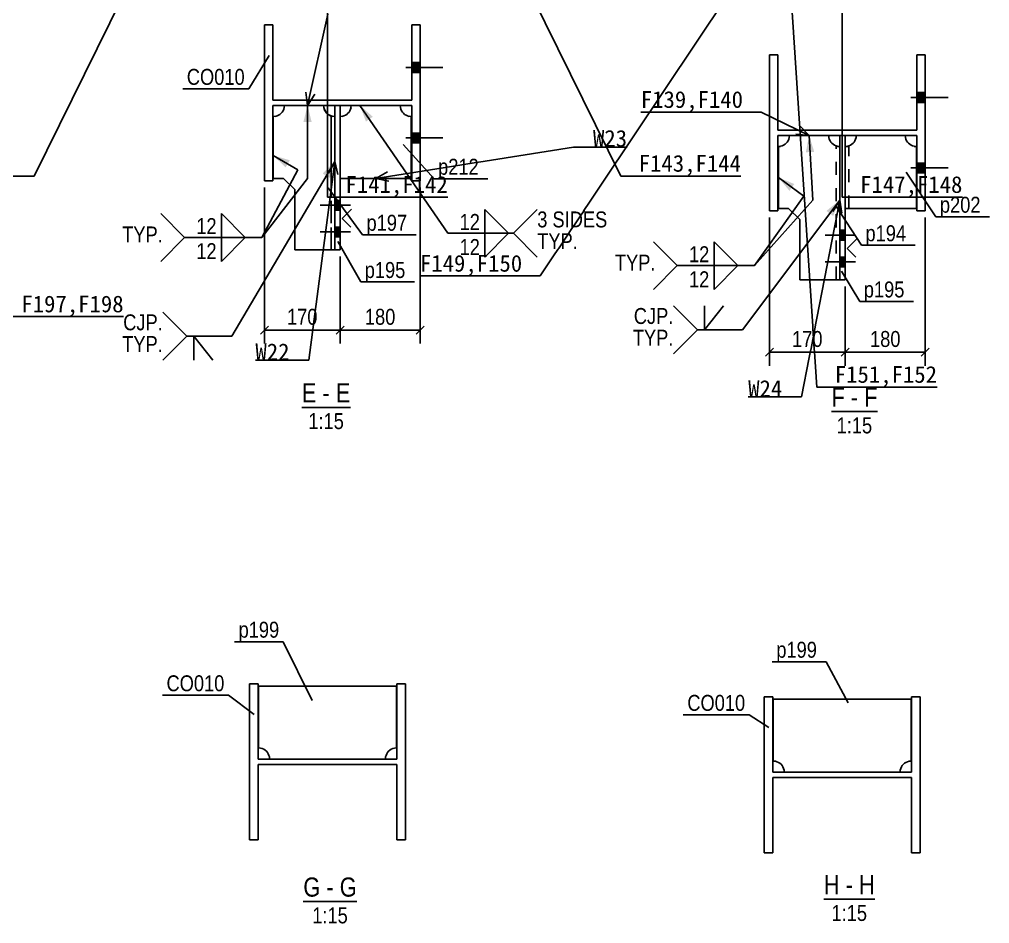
# Model space of a CAD drawing. Header units: millimetres. Extents: x -256 to 585, y -266 to 464.
# Drawn here: x 226.9 to 372.2, y 54.9 to 190.2 of the extents above; entities that cross this region are included whole.
import ezdxf

# ---------------------------------------------------------------- set-up
doc = ezdxf.new("R2010")
doc.units = ezdxf.units.MM
doc.linetypes.add('DXK_LINE_DOT2', pattern=[3.9198, 1.9599, -1.9599])
doc.layers.add('WELD_LABELS', color=5, linetype='Continuous')
doc.styles.add('Arial Narrow', font='ARIALN.TTF', dxfattribs={"height": 0.2})

# ---------------------------------------------------------------- blocks, each defined once
blk = doc.blocks.new('Unknown-252070812-18 - 7590')
at = {"color": 6, "linetype": 'Continuous'}
blk.add_line((269.41, 58.2), (277.42, 58.2), dxfattribs=at)
at = {"color": 0, "linetype": 'Continuous'}
for points in [[(271.97, 58.95), (271.97, 61.95), (269.41, 61.95), (269.41, 58.95)], [(273.96, 58.95), (273.96, 61.95), (272.87, 61.95), (272.87, 58.95)], [(277.42, 58.95), (277.42, 61.95), (274.86, 61.95), (274.86, 58.95)], [(276.08, 54.95), (276.08, 57.45), (270.75, 57.45), (270.75, 54.95)]]:
    blk.add_wipeout(points, dxfattribs=at)
at = {"color": 6, "linetype": 'Continuous', "style": 'Arial Narrow'}
for s, height, p in [('G', 2.86, (269.41, 58.95)), ('G', 2.86, (274.86, 58.95)), ('-', 2.86, (272.87, 58.95)), ('1:15', 2.386, (270.75, 54.95))]:
    blk.add_text(s, height=height, dxfattribs=at).set_placement(p)
blk = doc.blocks.new('Unknown-252070812-16 - 6729')
at = {"color": 6, "linetype": 'Continuous'}
blk.add_line((269.19, 132.16), (276.47, 132.16), dxfattribs=at)
at = {"color": 0, "linetype": 'Continuous'}
for points in [[(271.38, 132.91), (271.38, 135.91), (269.19, 135.91), (269.19, 132.91)], [(273.38, 132.91), (273.38, 135.91), (272.28, 135.91), (272.28, 132.91)], [(276.47, 132.91), (276.47, 135.91), (274.28, 135.91), (274.28, 132.91)], [(275.5, 128.91), (275.5, 131.41), (270.16, 131.41), (270.16, 128.91)]]:
    blk.add_wipeout(points, dxfattribs=at)
at = {"color": 6, "linetype": 'Continuous', "style": 'Arial Narrow'}
for s, height, p in [('E', 2.86, (269.19, 132.91)), ('E', 2.86, (274.28, 132.91)), ('-', 2.86, (272.28, 132.91)), ('1:15', 2.386, (270.16, 128.91))]:
    blk.add_text(s, height=height, dxfattribs=at).set_placement(p)
blk = doc.blocks.new('Unknown-252070812-17 - 7173')
at = {"color": 6, "linetype": 'Continuous'}
blk.add_line((348.47, 131.52), (355.37, 131.52), dxfattribs=at)
at = {"color": 0, "linetype": 'Continuous'}
for points in [[(350.47, 132.27), (350.47, 135.27), (348.47, 135.27), (348.47, 132.27)], [(352.47, 132.27), (352.47, 135.27), (351.37, 135.27), (351.37, 132.27)], [(355.37, 132.27), (355.37, 135.27), (353.37, 135.27), (353.37, 132.27)], [(354.59, 128.27), (354.59, 130.77), (349.25, 130.77), (349.25, 128.27)]]:
    blk.add_wipeout(points, dxfattribs=at)
at = {"color": 6, "linetype": 'Continuous', "style": 'Arial Narrow'}
for s, height, p in [('F', 2.86, (348.47, 132.27)), ('F', 2.86, (353.37, 132.27)), ('-', 2.86, (351.37, 132.27)), ('1:15', 2.386, (349.25, 128.27))]:
    blk.add_text(s, height=height, dxfattribs=at).set_placement(p)
blk = doc.blocks.new('Unknown-252070812-19 - 8043')
at = {"color": 6, "linetype": 'Continuous'}
blk.add_line((347.32, 58.56), (354.96, 58.56), dxfattribs=at)
at = {"color": 0, "linetype": 'Continuous'}
for points in [[(349.7, 59.31), (349.7, 62.31), (347.32, 62.31), (347.32, 59.31)], [(351.69, 59.31), (351.69, 62.31), (350.6, 62.31), (350.6, 59.31)], [(354.96, 59.31), (354.96, 62.31), (352.59, 62.31), (352.59, 59.31)], [(353.81, 55.31), (353.81, 57.81), (348.48, 57.81), (348.48, 55.31)]]:
    blk.add_wipeout(points, dxfattribs=at)
at = {"color": 6, "linetype": 'Continuous', "style": 'Arial Narrow'}
for s, height, p in [('H', 2.86, (347.32, 59.31)), ('H', 2.86, (352.59, 59.31)), ('-', 2.86, (350.6, 59.31)), ('1:15', 2.386, (348.48, 55.31))]:
    blk.add_text(s, height=height, dxfattribs=at).set_placement(p)
blk = doc.blocks.new('Part-252070812-7676 - 7590')
at = {"color": 2, "linetype": 'Continuous'}
for p, q in [((262.7, 81.19), (262.7, 90.46)), ((262.7, 90.46), (283.37, 90.46)), ((283.37, 90.46), (283.37, 81.19)), ((262.7, 81.19), (263.02, 81.16)), ((283.04, 81.16), (283.37, 81.19)), ((264.33, 79.85), (264.37, 79.52)), ((281.7, 79.52), (281.73, 79.85))]:
    blk.add_line(p, q, dxfattribs=at)
at = {"color": 7, "linetype": 'DXK_LINE_DOT2'}
blk.add_line((281.7, 79.52), (264.37, 79.52), dxfattribs=at)
at = {"color": 2, "linetype": 'Continuous'}
for centre, start, end in [((262.7, 79.52), 11.2506, 78.75), ((283.37, 79.52), 101.2501, 168.7506)]:
    blk.add_arc(centre, 1.67, start, end, dxfattribs=at)
blk = doc.blocks.new('Part-252070812-7791 - 7590')
at = {"color": 2, "linetype": 'Continuous'}
for p, q in [((261.37, 67.46), (261.37, 90.79)), ((261.37, 90.79), (262.63, 90.79)), ((262.63, 90.79), (262.63, 79.52)), ((283.43, 79.52), (283.43, 90.79)), ((283.43, 90.79), (284.7, 90.79)), ((284.7, 90.79), (284.7, 67.46)), ((262.63, 79.52), (283.43, 79.52)), ((283.43, 78.72), (262.63, 78.72)), ((262.63, 78.72), (262.63, 67.46)), ((283.43, 67.46), (283.43, 78.72)), ((262.63, 67.46), (261.37, 67.46)), ((284.7, 67.46), (283.43, 67.46))]:
    blk.add_line(p, q, dxfattribs=at)
blk = doc.blocks.new('Bolt-252070812-6770 - 6729')
at = {"linetype": 'Continuous'}
blk.add_hatch(color=3, dxfattribs=at).paths.add_polyline_path([(286.92, 182.28), (286.92, 183.74), (285.65, 183.74), (285.65, 182.28)])
at = {"color": 3, "linetype": 'Continuous'}
for p, q in [((284.76, 183.01), (290.32, 183.01)), ((285.65, 183.74), (286.92, 183.74)), ((285.65, 182.28), (286.92, 182.28))]:
    blk.add_line(p, q, dxfattribs=at)
blk = doc.blocks.new('Bolt-252070812-6775 - 6729')
at = {"linetype": 'Continuous'}
blk.add_hatch(color=3, dxfattribs=at).paths.add_polyline_path([(286.92, 171.74), (286.92, 173.21), (285.65, 173.21), (285.65, 171.74)])
at = {"color": 3, "linetype": 'Continuous'}
for p, q in [((285.65, 173.21), (286.92, 173.21)), ((284.76, 172.48), (290.32, 172.48)), ((285.65, 171.74), (286.92, 171.74))]:
    blk.add_line(p, q, dxfattribs=at)
blk = doc.blocks.new('Bolt-252070812-6735 - 6729')
at = {"linetype": 'Continuous'}
for points in [[(274.12, 163.14), (274.12, 161.68), (274.92, 161.68), (274.92, 163.14)], [(274.12, 159.14), (274.12, 157.68), (274.92, 157.68), (274.92, 159.14)]]:
    blk.add_hatch(color=3, dxfattribs=at).paths.add_polyline_path(points)
at = {"color": 3, "linetype": 'Continuous'}
for p, q in [((274.92, 163.14), (274.12, 163.14)), ((276.48, 162.41), (271.92, 162.41)), ((274.92, 161.68), (274.12, 161.68)), ((276.48, 158.41), (271.92, 158.41)), ((274.92, 159.14), (274.12, 159.14)), ((274.92, 157.68), (274.12, 157.68))]:
    blk.add_line(p, q, dxfattribs=at)
blk = doc.blocks.new('Part-252070812-6820 - 6729')
at = {"color": 2, "linetype": 'Continuous'}
for p, q in [((266.58, 177.34), (266.55, 177.02)), ((272.48, 177.02), (272.45, 177.34)), ((273.58, 175.77), (273.48, 175.81)), ((273.58, 163.72), (273.58, 175.77)), ((273.79, 175.71), (273.58, 175.77)), ((265.24, 175.71), (264.92, 175.68)), ((264.92, 166.41), (264.92, 175.68)), ((274.12, 175.68), (273.79, 175.71)), ((266.45, 166.41), (264.92, 166.41)), ((268.12, 164.74), (266.45, 166.41)), ((268.12, 155.74), (268.12, 164.74)), ((273.58, 159.72), (273.58, 161.1)), ((273.58, 155.74), (273.58, 157.1)), ((274.12, 155.74), (268.12, 155.74))]:
    blk.add_line(p, q, dxfattribs=at)
at = {"color": 7, "linetype": 'DXK_LINE_DOT2'}
for p, q in [((266.58, 177.34), (272.45, 177.34)), ((273.79, 175.71), (274.12, 175.68)), ((274.12, 155.74), (274.12, 175.68)), ((273.58, 161.1), (273.58, 163.72)), ((273.58, 157.1), (273.58, 159.72))]:
    blk.add_line(p, q, dxfattribs=at)
at = {"color": 2, "linetype": 'Continuous'}
for centre, start, end in [((264.92, 177.34), 281.25, 348.75), ((274.12, 177.34), 191.25, 247.5)]:
    blk.add_arc(centre, 1.67, start, end, dxfattribs=at)
at = {"color": 7, "linetype": 'DXK_LINE_DOT2'}
blk.add_arc((274.12, 177.34), 1.67, 191.25, 258.75, dxfattribs=at)
blk = doc.blocks.new('Part-252070812-6825 - 6729')
at = {"color": 2, "linetype": 'Continuous'}
for p, q in [((276.58, 177.34), (276.55, 177.02)), ((283.95, 177.02), (283.92, 177.34)), ((275.24, 175.71), (274.92, 175.68)), ((285.58, 175.68), (285.26, 175.71)), ((285.58, 173.18), (285.58, 175.68)), ((285.58, 166.41), (285.58, 171.78)), ((285.58, 166.41), (274.92, 166.41))]:
    blk.add_line(p, q, dxfattribs=at)
at = {"color": 7, "linetype": 'DXK_LINE_DOT2'}
for p, q in [((283.92, 177.34), (276.58, 177.34)), ((274.92, 166.41), (274.92, 175.68)), ((285.58, 171.78), (285.58, 173.18))]:
    blk.add_line(p, q, dxfattribs=at)
at = {"color": 2, "linetype": 'Continuous'}
for centre, start, end in [((274.92, 177.34), 281.25, 348.75), ((285.58, 177.34), 191.25, 258.75)]:
    blk.add_arc(centre, 1.67, start, end, dxfattribs=at)
blk = doc.blocks.new('Part-252070812-6840 - 6729')
at = {"color": 7, "linetype": 'DXK_LINE_DOT2'}
for p, q in [((274.12, 177.34), (274.12, 155.74)), ((274.92, 177.34), (274.12, 177.34)), ((274.92, 155.74), (274.92, 177.34)), ((274.12, 155.74), (274.92, 155.74))]:
    blk.add_line(p, q, dxfattribs=at)
at = {"color": 2, "linetype": 'Continuous'}
for p, q in [((274.12, 155.74), (274.12, 177.34)), ((274.92, 177.34), (274.12, 177.34)), ((274.92, 155.74), (274.92, 177.34)), ((275.22, 160.41), (276.62, 161.81)), ((275.22, 160.41), (276.52, 159.11)), ((274.92, 155.74), (274.12, 155.74))]:
    blk.add_line(p, q, dxfattribs=at)
blk = doc.blocks.new('Part-252070812-6985 - 6729')
at = {"color": 2, "linetype": 'Continuous'}
for p, q in [((263.58, 166.08), (263.58, 189.41)), ((263.58, 189.41), (264.85, 189.41)), ((264.85, 189.41), (264.85, 178.14)), ((285.65, 178.14), (285.65, 189.41)), ((285.65, 189.41), (286.92, 189.41)), ((286.92, 189.41), (286.92, 166.08)), ((264.85, 178.14), (285.65, 178.14)), ((285.65, 177.34), (264.85, 177.34)), ((264.85, 177.34), (264.85, 166.08)), ((285.65, 166.08), (285.65, 177.34)), ((264.85, 166.08), (263.58, 166.08)), ((286.92, 166.08), (285.65, 166.08))]:
    blk.add_line(p, q, dxfattribs=at)
blk = doc.blocks.new('Bolt-252070812-7219 - 7173')
at = {"linetype": 'Continuous'}
blk.add_hatch(color=3, dxfattribs=at).paths.add_polyline_path([(362.53, 167.26), (362.53, 168.72), (361.27, 168.72), (361.27, 167.26)])
at = {"color": 3, "linetype": 'Continuous'}
for p, q in [((361.27, 168.72), (362.53, 168.72)), ((360.37, 167.99), (365.93, 167.99)), ((361.27, 167.26), (362.53, 167.26))]:
    blk.add_line(p, q, dxfattribs=at)
blk = doc.blocks.new('Bolt-252070812-7179 - 7173')
at = {"linetype": 'Continuous'}
for points in [[(349.73, 158.66), (349.73, 157.19), (350.53, 157.19), (350.53, 158.66)], [(349.73, 154.66), (349.73, 153.19), (350.53, 153.19), (350.53, 154.66)]]:
    blk.add_hatch(color=3, dxfattribs=at).paths.add_polyline_path(points)
at = {"color": 3, "linetype": 'Continuous'}
for p, q in [((350.53, 158.66), (349.73, 158.66)), ((352.09, 157.92), (347.53, 157.92)), ((350.53, 157.19), (349.73, 157.19)), ((350.53, 154.66), (349.73, 154.66)), ((352.09, 153.92), (347.53, 153.92)), ((350.53, 153.19), (349.73, 153.19))]:
    blk.add_line(p, q, dxfattribs=at)
blk = doc.blocks.new('Bolt-252070812-7214 - 7173')
at = {"linetype": 'Continuous'}
blk.add_hatch(color=3, dxfattribs=at).paths.add_polyline_path([(362.53, 177.79), (362.53, 179.26), (361.27, 179.26), (361.27, 177.79)])
at = {"color": 3, "linetype": 'Continuous'}
for p, q in [((361.27, 179.26), (362.53, 179.26)), ((360.37, 178.52), (365.93, 178.52)), ((361.27, 177.79), (362.53, 177.79))]:
    blk.add_line(p, q, dxfattribs=at)
blk = doc.blocks.new('Part-252070812-7274 - 7173')
at = {"color": 2, "linetype": 'Continuous'}
for p, q in [((342.2, 172.86), (342.17, 172.53)), ((348.1, 172.53), (348.07, 172.86)), ((340.86, 171.22), (340.53, 171.19)), ((340.53, 171.19), (340.53, 161.92)), ((349.73, 171.19), (349.41, 171.22)), ((349.73, 151.26), (349.73, 171.19)), ((340.53, 161.92), (342.07, 161.92)), ((342.07, 161.92), (343.73, 160.26)), ((343.73, 160.26), (343.73, 151.26)), ((343.73, 151.26), (349.73, 151.26))]:
    blk.add_line(p, q, dxfattribs=at)
at = {"color": 7, "linetype": 'DXK_LINE_DOT2'}
for p, q in [((342.2, 172.86), (348.07, 172.86)), ((349.1, 171.32), (349.2, 171.29)), ((349.2, 151.26), (349.2, 171.29)), ((349.2, 171.29), (349.41, 171.22)), ((349.41, 171.22), (349.73, 171.19))]:
    blk.add_line(p, q, dxfattribs=at)
at = {"color": 2, "linetype": 'Continuous'}
for centre, start, end in [((340.53, 172.86), 281.25, 348.75), ((349.73, 172.86), 191.25, 258.75)]:
    blk.add_arc(centre, 1.67, start, end, dxfattribs=at)
blk = doc.blocks.new('Part-252070812-7279 - 7173')
at = {"color": 2, "linetype": 'Continuous'}
for p, q in [((352.2, 172.86), (352.17, 172.53)), ((359.57, 172.53), (359.53, 172.86)), ((350.86, 171.22), (350.53, 171.19)), ((350.53, 161.92), (350.53, 171.19)), ((361.2, 171.19), (360.88, 171.22)), ((361.2, 161.92), (361.2, 171.19)), ((361.2, 161.92), (350.53, 161.92))]:
    blk.add_line(p, q, dxfattribs=at)
at = {"color": 7, "linetype": 'DXK_LINE_DOT2'}
for p, q in [((359.53, 172.86), (352.2, 172.86)), ((350.53, 171.19), (350.86, 171.22)), ((350.86, 171.22), (351.07, 171.29)), ((351.07, 171.29), (351.17, 171.32)), ((351.07, 161.92), (351.07, 171.29))]:
    blk.add_line(p, q, dxfattribs=at)
at = {"color": 2, "linetype": 'Continuous'}
for centre, start, end in [((350.53, 172.86), 281.25, 348.75), ((361.2, 172.86), 191.25, 258.75)]:
    blk.add_arc(centre, 1.67, start, end, dxfattribs=at)
blk = doc.blocks.new('Part-252070812-7284 - 7173')
at = {"color": 2, "linetype": 'Continuous'}
for p, q in [((349.73, 172.86), (349.73, 151.26)), ((350.53, 172.86), (350.53, 151.26)), ((350.83, 155.92), (352.23, 157.32)), ((350.83, 155.92), (352.13, 154.62)), ((350.53, 151.26), (349.73, 151.26))]:
    blk.add_line(p, q, dxfattribs=at)
at = {"color": 7, "linetype": 'DXK_LINE_DOT2'}
blk.add_line((350.53, 172.86), (349.73, 172.86), dxfattribs=at)
blk = doc.blocks.new('Part-252070812-7410 - 7173')
at = {"color": 2, "linetype": 'Continuous'}
for p, q in [((339.2, 161.59), (339.2, 184.92)), ((339.2, 184.92), (340.47, 184.92)), ((340.47, 184.92), (340.47, 173.66)), ((361.27, 173.66), (361.27, 184.92)), ((361.27, 184.92), (362.53, 184.92)), ((362.53, 184.92), (362.53, 161.59)), ((340.47, 173.66), (361.27, 173.66)), ((361.27, 172.86), (340.47, 172.86)), ((340.47, 172.86), (340.47, 161.59)), ((361.27, 161.59), (361.27, 172.86)), ((340.47, 161.59), (339.2, 161.59)), ((362.53, 161.59), (361.27, 161.59))]:
    blk.add_line(p, q, dxfattribs=at)
blk = doc.blocks.new('Part-252070812-8259 - 8043')
at = {"color": 2, "linetype": 'Continuous'}
for p, q in [((338.42, 65.5), (338.42, 88.83)), ((338.42, 88.83), (339.68, 88.83)), ((339.68, 88.83), (339.68, 77.57)), ((360.48, 77.57), (360.48, 88.83)), ((360.48, 88.83), (361.75, 88.83)), ((361.75, 88.83), (361.75, 65.5)), ((339.68, 77.57), (360.48, 77.57)), ((360.48, 76.77), (339.68, 76.77)), ((339.68, 76.77), (339.68, 65.5)), ((360.48, 65.5), (360.48, 76.77)), ((339.68, 65.5), (338.42, 65.5)), ((361.75, 65.5), (360.48, 65.5))]:
    blk.add_line(p, q, dxfattribs=at)
blk = doc.blocks.new('Part-252070812-8159 - 8043')
at = {"color": 2, "linetype": 'Continuous'}
for p, q in [((339.75, 79.23), (339.75, 88.5)), ((339.75, 88.5), (360.42, 88.5)), ((360.42, 88.5), (360.42, 79.23)), ((339.75, 79.23), (340.08, 79.2)), ((360.09, 79.2), (360.42, 79.23)), ((341.39, 77.89), (341.42, 77.57)), ((358.75, 77.57), (358.78, 77.89))]:
    blk.add_line(p, q, dxfattribs=at)
at = {"color": 7, "linetype": 'DXK_LINE_DOT2'}
blk.add_line((358.75, 77.57), (341.42, 77.57), dxfattribs=at)
at = {"color": 2, "linetype": 'Continuous'}
for centre, start, end in [((339.75, 77.57), 11.2506, 78.75), ((360.42, 77.57), 101.2501, 168.7506)]:
    blk.add_arc(centre, 1.67, start, end, dxfattribs=at)
blk = doc.blocks.new('StraightDimension-252070812-49258 - 6729')
at = {"color": 7, "linetype": 'Continuous'}
for p, q in [((286.92, 165.08), (286.92, 141.72)), ((274.92, 154.74), (274.92, 141.72)), ((275.52, 144.32), (274.32, 143.12)), ((286.32, 143.12), (287.52, 144.32)), ((274.92, 143.72), (286.92, 143.72))]:
    blk.add_line(p, q, dxfattribs=at)
at = {"color": 0}
blk.add_wipeout([(283.7, 144.02), (283.7, 147.52), (278.13, 147.52), (278.13, 144.02)], dxfattribs=at)
at = {"color": 4, "style": 'Arial Narrow'}
blk.add_text('180', height=2.386, dxfattribs=at).set_placement((278.63, 144.52))
blk = doc.blocks.new('StraightDimension-252070812-49259 - 6729')
at = {"color": 7, "linetype": 'Continuous'}
for p, q in [((263.58, 165.08), (263.58, 141.72)), ((274.92, 154.74), (274.92, 141.72)), ((264.18, 144.32), (262.98, 143.12)), ((274.32, 143.12), (275.52, 144.32)), ((263.58, 143.72), (274.92, 143.72))]:
    blk.add_line(p, q, dxfattribs=at)
at = {"color": 0}
blk.add_wipeout([(272.04, 144.02), (272.04, 147.52), (266.47, 147.52), (266.47, 144.02)], dxfattribs=at)
at = {"color": 4, "style": 'Arial Narrow'}
blk.add_text('170', height=2.386, dxfattribs=at).set_placement((266.97, 144.52))
blk = doc.blocks.new('StraightDimension-252070812-49467 - 7173')
at = {"color": 7, "linetype": 'Continuous'}
for p, q in [((362.53, 160.59), (362.53, 138.4)), ((350.53, 150.26), (350.53, 138.4)), ((351.13, 141), (349.93, 139.8)), ((361.93, 139.8), (363.13, 141)), ((350.53, 140.4), (362.53, 140.4))]:
    blk.add_line(p, q, dxfattribs=at)
at = {"color": 0}
blk.add_wipeout([(359.32, 140.7), (359.32, 144.2), (353.75, 144.2), (353.75, 140.7)], dxfattribs=at)
at = {"color": 4, "style": 'Arial Narrow'}
blk.add_text('180', height=2.386, dxfattribs=at).set_placement((354.25, 141.2))
blk = doc.blocks.new('StraightDimension-252070812-49468 - 7173')
at = {"color": 7, "linetype": 'Continuous'}
for p, q in [((339.2, 160.59), (339.2, 138.4)), ((350.53, 150.26), (350.53, 138.4)), ((339.8, 141), (338.6, 139.8)), ((349.93, 139.8), (351.13, 141)), ((339.2, 140.4), (350.53, 140.4))]:
    blk.add_line(p, q, dxfattribs=at)
at = {"color": 0}
blk.add_wipeout([(347.65, 140.7), (347.65, 144.2), (342.08, 144.2), (342.08, 140.7)], dxfattribs=at)
at = {"color": 4, "style": 'Arial Narrow'}
blk.add_text('170', height=2.386, dxfattribs=at).set_placement((342.58, 141.2))
blk = doc.blocks.new('Mark-252070812-7787 - 7590')
at = {"color": 0}
blk.add_wipeout([(257.61, 89.68), (257.61, 92.18), (248.93, 92.18), (248.93, 89.68)], dxfattribs=at)
blk.add_wipeout([(257.61, 89.68), (257.61, 92.18), (248.93, 92.18), (248.93, 89.68)], dxfattribs=at)
at = {"color": 7, "linetype": 'Continuous'}
for p in [(248.33, 89.08), (262.07, 86.21)]:
    blk.add_line(p, (258.21, 89.08), dxfattribs=at)
at = {"color": 3, "style": 'Arial Narrow'}
blk.add_text('CO010', height=2.386, dxfattribs=at).set_placement((248.93, 89.68))
blk = doc.blocks.new('MarkSet-252070812-7965 - 7590')
at = {"color": 0}
blk.add_wipeout([(265.81, 97.7), (265.81, 100.2), (259.72, 100.2), (259.72, 97.7)], dxfattribs=at)
blk.add_wipeout([(265.81, 97.7), (265.81, 100.2), (259.72, 100.2), (259.72, 97.7)], dxfattribs=at)
at = {"color": 7, "linetype": 'Continuous'}
for p in [(259.12, 97.1), (270.74, 88.29)]:
    blk.add_line(p, (266.41, 97.1), dxfattribs=at)
at = {"color": 3, "style": 'Arial Narrow'}
blk.add_text('p199', height=2.386, dxfattribs=at).set_placement((259.72, 97.7))
blk = doc.blocks.new('WeldMark-252070812-7087 - 6729')
at = {"linetype": 'Continuous'}
blk.add_hatch(color=3, dxfattribs=at).paths.add_polyline_path([(278.79, 174.93), (277.89, 177.34), (279.82, 175.64)])
at = {"color": 3, "linetype": 'Continuous'}
for p, q in [((277.89, 177.34), (291.06, 158.21)), ((300.86, 158.21), (304.43, 161.78)), ((300.86, 158.21), (304.43, 154.64))]:
    blk.add_line(p, q, dxfattribs=at)
at = {"color": 0}
blk.add_wipeout([(296.06, 158.51), (296.06, 161.41), (292.61, 161.41), (292.61, 158.51)], dxfattribs=at)
at = {"color": 3, "linetype": 'Continuous'}
for p, q in [((300.14, 158.21), (296.57, 161.78)), ((296.57, 161.78), (296.57, 158.21)), ((296.57, 158.21), (300.14, 158.21))]:
    blk.add_line(p, q, dxfattribs=at)
at = {"color": 3, "style": 'Arial Narrow'}
blk.add_text('12', height=2.386, dxfattribs=at).set_placement((292.81, 158.71))
at = {"color": 0, "linetype": 'Continuous'}
for points in [[(314.93, 159.09), (314.93, 161.59), (304.43, 161.59), (304.43, 159.09)], [(310.52, 155.84), (310.52, 158.34), (304.43, 158.34), (304.43, 155.84)]]:
    blk.add_wipeout(points, dxfattribs=at)
for points in [[(314.93, 159.09), (314.93, 161.59), (304.43, 161.59), (304.43, 159.09)], [(310.52, 155.84), (310.52, 158.34), (304.43, 158.34), (304.43, 155.84)], [(296.06, 154.76), (296.06, 157.66), (292.61, 157.66), (292.61, 154.76)]]:
    blk.add_wipeout(points, dxfattribs=at)
at = {"color": 3, "linetype": 'Continuous'}
for p, q in [((291.06, 158.21), (300.86, 158.21)), ((296.57, 158.21), (300.14, 158.21)), ((300.14, 158.21), (296.57, 154.64)), ((296.57, 154.64), (296.57, 158.21))]:
    blk.add_line(p, q, dxfattribs=at)
at = {"color": 3, "linetype": 'Continuous', "style": 'Arial Narrow'}
for s, p in [('3 SIDES', (304.43, 159.09)), ('12', (292.81, 154.96)), ('TYP.', (304.43, 155.84))]:
    blk.add_text(s, height=2.386, dxfattribs=at).set_placement(p)
blk = doc.blocks.new('Mark-252070812-6816 - 6729')
at = {"color": 0}
blk.add_wipeout([(284.96, 158.59), (284.96, 161.09), (278.87, 161.09), (278.87, 158.59)], dxfattribs=at)
blk.add_wipeout([(284.96, 158.59), (284.96, 161.09), (278.87, 161.09), (278.87, 158.59)], dxfattribs=at)
at = {"color": 7, "linetype": 'Continuous'}
for p, q in [((273.11, 165.01), (278.27, 157.99)), ((278.27, 157.99), (286.31, 157.99))]:
    blk.add_line(p, q, dxfattribs=at)
at = {"color": 3, "style": 'Arial Narrow'}
blk.add_text('p197', height=2.386, dxfattribs=at).set_placement((278.87, 158.59))
blk = doc.blocks.new('Mark-252070812-6836 - 6729')
at = {"color": 0}
blk.add_wipeout([(284.69, 151.52), (284.69, 154.02), (278.6, 154.02), (278.6, 151.52)], dxfattribs=at)
blk.add_wipeout([(284.69, 151.52), (284.69, 154.02), (278.6, 154.02), (278.6, 151.52)], dxfattribs=at)
at = {"color": 7, "linetype": 'Continuous'}
for p, q in [((274.6, 156.96), (278, 150.92)), ((278, 150.92), (286.04, 150.92))]:
    blk.add_line(p, q, dxfattribs=at)
at = {"color": 3, "style": 'Arial Narrow'}
blk.add_text('p195', height=2.386, dxfattribs=at).set_placement((278.6, 151.52))
blk = doc.blocks.new('Mark-252070812-6821 - 6729')
at = {"color": 0}
blk.add_wipeout([(295.69, 166.97), (295.69, 169.47), (289.59, 169.47), (289.59, 166.97)], dxfattribs=at)
blk.add_wipeout([(295.69, 166.97), (295.69, 169.47), (289.59, 169.47), (289.59, 166.97)], dxfattribs=at)
at = {"color": 7, "linetype": 'Continuous'}
for p, q in [((284.37, 171.5), (288.99, 166.37)), ((288.99, 166.37), (297.04, 166.37))]:
    blk.add_line(p, q, dxfattribs=at)
at = {"color": 3, "style": 'Arial Narrow'}
blk.add_text('p212', height=2.386, dxfattribs=at).set_placement((289.59, 166.97))
blk = doc.blocks.new('Mark-252070812-6981 - 6729')
at = {"color": 0}
blk.add_wipeout([(260.65, 180.42), (260.65, 182.92), (251.97, 182.92), (251.97, 180.42)], dxfattribs=at)
blk.add_wipeout([(260.65, 180.42), (260.65, 182.92), (251.97, 182.92), (251.97, 180.42)], dxfattribs=at)
at = {"color": 7, "linetype": 'Continuous'}
for p in [(264.28, 184.83), (251.37, 179.82)]:
    blk.add_line(p, (261.25, 179.82), dxfattribs=at)
at = {"color": 3, "style": 'Arial Narrow'}
blk.add_text('CO010', height=2.386, dxfattribs=at).set_placement((251.97, 180.42))
blk = doc.blocks.new('WeldMark-252070812-49316 - 6729')
at = {"linetype": 'Continuous'}
blk.add_hatch(color=3, dxfattribs=at).paths.add_polyline_path([(272.31, 167.13), (274.12, 168.97), (273.39, 166.5)])
at = {"color": 3, "linetype": 'Continuous'}
for p, q in [((274.12, 168.97), (258.71, 142.81)), ((251.96, 142.81), (258.71, 142.81)), ((253.03, 142.81), (255.89, 139.24)), ((253.03, 142.81), (253.03, 139.24))]:
    blk.add_line(p, q, dxfattribs=at)
at = {"color": 0, "linetype": 'Continuous'}
for points in [[(248.39, 143.69), (248.39, 146.19), (242.45, 146.19), (242.45, 143.69)], [(248.39, 140.44), (248.39, 142.94), (242.3, 142.94), (242.3, 140.44)]]:
    blk.add_wipeout(points, dxfattribs=at)
for points in [[(248.39, 143.69), (248.39, 146.19), (242.45, 146.19), (242.45, 143.69)], [(248.39, 140.44), (248.39, 142.94), (242.3, 142.94), (242.3, 140.44)]]:
    blk.add_wipeout(points, dxfattribs=at)
at = {"color": 3, "linetype": 'Continuous'}
for q in [(248.39, 146.39), (248.39, 139.24)]:
    blk.add_line((251.96, 142.81), q, dxfattribs=at)
at = {"color": 3, "linetype": 'Continuous', "style": 'Arial Narrow'}
for s, p in [('CJP.', (242.45, 143.69)), ('TYP.', (242.3, 140.44))]:
    blk.add_text(s, height=2.386, dxfattribs=at).set_placement(p)
blk = doc.blocks.new('WeldMark-252070812-49336 - 6729')
at = {"linetype": 'Continuous'}
for points in [[(269.42, 174.85), (270.05, 177.34), (270.67, 174.84)], [(266.76, 168.06), (264.92, 169.86), (267.39, 169.14)]]:
    blk.add_hatch(color=3, dxfattribs=at).paths.add_polyline_path(points)
at = {"color": 3, "linetype": 'Continuous'}
for p, q in [((270.05, 177.34), (270.02, 166.41)), ((264.92, 169.86), (268.59, 167.72)), ((268.59, 167.72), (263.19, 157.59)), ((270.02, 166.41), (263.19, 157.59)), ((251.64, 157.59), (248.07, 161.16)), ((251.64, 157.59), (248.07, 154.01))]:
    blk.add_line(p, q, dxfattribs=at)
at = {"color": 0}
blk.add_wipeout([(256.64, 157.89), (256.64, 160.79), (253.19, 160.79), (253.19, 157.89)], dxfattribs=at)
at = {"color": 3, "linetype": 'Continuous'}
for p, q in [((260.72, 157.59), (257.15, 161.16)), ((257.15, 161.16), (257.15, 157.59)), ((257.15, 157.59), (260.72, 157.59))]:
    blk.add_line(p, q, dxfattribs=at)
at = {"color": 3, "style": 'Arial Narrow'}
blk.add_text('12', height=2.386, dxfattribs=at).set_placement((253.39, 158.09))
at = {"color": 0, "linetype": 'Continuous'}
blk.add_wipeout([(248.39, 156.84), (248.39, 159.34), (242.3, 159.34), (242.3, 156.84)], dxfattribs=at)
for points in [[(248.39, 156.84), (248.39, 159.34), (242.3, 159.34), (242.3, 156.84)], [(256.64, 154.14), (256.64, 157.04), (253.19, 157.04), (253.19, 154.14)]]:
    blk.add_wipeout(points, dxfattribs=at)
at = {"color": 3, "linetype": 'Continuous'}
for p, q in [((251.64, 157.59), (263.19, 157.59)), ((257.15, 157.59), (260.72, 157.59)), ((260.72, 157.59), (257.15, 154.01)), ((257.15, 154.01), (257.15, 157.59))]:
    blk.add_line(p, q, dxfattribs=at)
at = {"color": 3, "linetype": 'Continuous', "style": 'Arial Narrow'}
for s, p in [('TYP.', (242.3, 156.84)), ('12', (253.39, 154.34))]:
    blk.add_text(s, height=2.386, dxfattribs=at).set_placement(p)
blk = doc.blocks.new('Mark-252070812-7275 - 7173')
at = {"color": 0}
blk.add_wipeout([(370.8, 161.29), (370.8, 163.79), (364.71, 163.79), (364.71, 161.29)], dxfattribs=at)
blk.add_wipeout([(370.8, 161.29), (370.8, 163.79), (364.71, 163.79), (364.71, 161.29)], dxfattribs=at)
at = {"color": 7, "linetype": 'Continuous'}
for p, q in [((359.67, 167.34), (364.11, 160.69)), ((364.11, 160.69), (372.15, 160.69))]:
    blk.add_line(p, q, dxfattribs=at)
at = {"color": 3, "style": 'Arial Narrow'}
blk.add_text('p202', height=2.386, dxfattribs=at).set_placement((364.71, 161.29))
blk = doc.blocks.new('Mark-252070812-7270 - 7173')
at = {"color": 0}
blk.add_wipeout([(359.66, 157.02), (359.66, 159.52), (353.57, 159.52), (353.57, 157.02)], dxfattribs=at)
blk.add_wipeout([(359.66, 157.02), (359.66, 159.52), (353.57, 159.52), (353.57, 157.02)], dxfattribs=at)
at = {"color": 7, "linetype": 'Continuous'}
for p, q in [((349.13, 162.32), (352.97, 156.42)), ((352.97, 156.42), (361.01, 156.42))]:
    blk.add_line(p, q, dxfattribs=at)
at = {"color": 3, "style": 'Arial Narrow'}
blk.add_text('p194', height=2.386, dxfattribs=at).set_placement((353.57, 157.02))
blk = doc.blocks.new('Mark-252070812-7280 - 7173')
at = {"color": 0}
blk.add_wipeout([(359.42, 148.61), (359.42, 151.11), (353.32, 151.11), (353.32, 148.61)], dxfattribs=at)
blk.add_wipeout([(359.42, 148.61), (359.42, 151.11), (353.32, 151.11), (353.32, 148.61)], dxfattribs=at)
at = {"color": 7, "linetype": 'Continuous'}
for p, q in [((350, 152.56), (352.72, 148.01)), ((352.72, 148.01), (360.77, 148.01))]:
    blk.add_line(p, q, dxfattribs=at)
at = {"color": 3, "style": 'Arial Narrow'}
blk.add_text('p195', height=2.386, dxfattribs=at).set_placement((353.32, 148.61))
blk = doc.blocks.new('WeldMark-252070812-49487 - 7173')
at = {"linetype": 'Continuous'}
blk.add_hatch(color=3, dxfattribs=at).paths.add_polyline_path([(347.73, 161.56), (349.73, 163.18), (348.73, 160.81)])
at = {"color": 3, "linetype": 'Continuous'}
for p, q in [((349.73, 163.18), (335.15, 143.77)), ((329.47, 143.77), (332.33, 147.34)), ((329.47, 143.77), (329.47, 147.34)), ((328.4, 143.77), (335.15, 143.77))]:
    blk.add_line(p, q, dxfattribs=at)
at = {"color": 0, "linetype": 'Continuous'}
for points in [[(324.83, 144.64), (324.83, 147.14), (318.89, 147.14), (318.89, 144.64)], [(324.83, 141.39), (324.83, 143.89), (318.74, 143.89), (318.74, 141.39)]]:
    blk.add_wipeout(points, dxfattribs=at)
for points in [[(324.83, 144.64), (324.83, 147.14), (318.89, 147.14), (318.89, 144.64)], [(324.83, 141.39), (324.83, 143.89), (318.74, 143.89), (318.74, 141.39)]]:
    blk.add_wipeout(points, dxfattribs=at)
at = {"color": 3, "linetype": 'Continuous'}
for q in [(324.83, 147.34), (324.83, 140.19)]:
    blk.add_line((328.4, 143.77), q, dxfattribs=at)
at = {"color": 3, "linetype": 'Continuous', "style": 'Arial Narrow'}
for s, p in [('CJP.', (318.89, 144.64)), ('TYP.', (318.74, 141.39))]:
    blk.add_text(s, height=2.386, dxfattribs=at).set_placement(p)
blk = doc.blocks.new('WeldMark-252070812-49506 - 7173')
at = {"linetype": 'Continuous'}
for points in [[(344.65, 170.33), (345.13, 172.86), (345.9, 170.4)], [(342.18, 164.57), (340.53, 166.56), (342.92, 165.58)]]:
    blk.add_hatch(color=3, dxfattribs=at).paths.add_polyline_path(points)
at = {"color": 3, "linetype": 'Continuous'}
for p, q in [((345.13, 172.86), (345.67, 163.17)), ((340.53, 166.56), (344.33, 163.76)), ((344.33, 163.76), (336.95, 153.38)), ((345.67, 163.17), (336.95, 153.38)), ((325.4, 153.38), (321.83, 156.95)), ((325.4, 153.38), (321.83, 149.81))]:
    blk.add_line(p, q, dxfattribs=at)
at = {"color": 0}
blk.add_wipeout([(330.4, 153.68), (330.4, 156.58), (326.95, 156.58), (326.95, 153.68)], dxfattribs=at)
at = {"color": 3, "linetype": 'Continuous'}
for p, q in [((334.48, 153.38), (330.91, 156.95)), ((330.91, 156.95), (330.91, 153.38)), ((330.91, 153.38), (334.48, 153.38))]:
    blk.add_line(p, q, dxfattribs=at)
at = {"color": 3, "style": 'Arial Narrow'}
blk.add_text('12', height=2.386, dxfattribs=at).set_placement((327.15, 153.88))
at = {"color": 0, "linetype": 'Continuous'}
blk.add_wipeout([(322.15, 152.63), (322.15, 155.13), (316.06, 155.13), (316.06, 152.63)], dxfattribs=at)
for points in [[(322.15, 152.63), (322.15, 155.13), (316.06, 155.13), (316.06, 152.63)], [(330.4, 149.93), (330.4, 152.83), (326.95, 152.83), (326.95, 149.93)]]:
    blk.add_wipeout(points, dxfattribs=at)
at = {"color": 3, "linetype": 'Continuous'}
for p, q in [((325.4, 153.38), (336.95, 153.38)), ((330.91, 153.38), (334.48, 153.38)), ((334.48, 153.38), (330.91, 149.81)), ((330.91, 149.81), (330.91, 153.38))]:
    blk.add_line(p, q, dxfattribs=at)
at = {"color": 3, "linetype": 'Continuous', "style": 'Arial Narrow'}
for s, p in [('TYP.', (316.06, 152.63)), ('12', (327.15, 150.13))]:
    blk.add_text(s, height=2.386, dxfattribs=at).set_placement(p)
blk = doc.blocks.new('Mark-252070812-8255 - 8043')
at = {"color": 0}
blk.add_wipeout([(335.58, 86.75), (335.58, 89.25), (326.9, 89.25), (326.9, 86.75)], dxfattribs=at)
blk.add_wipeout([(335.58, 86.75), (335.58, 89.25), (326.9, 89.25), (326.9, 86.75)], dxfattribs=at)
at = {"color": 7, "linetype": 'Continuous'}
for p in [(326.3, 86.15), (339.12, 84.25)]:
    blk.add_line(p, (336.18, 86.15), dxfattribs=at)
at = {"color": 3, "style": 'Arial Narrow'}
blk.add_text('CO010', height=2.386, dxfattribs=at).set_placement((326.9, 86.75))
blk = doc.blocks.new('Mark-252070812-49609 - 8043')
at = {"color": 7, "linetype": 'Continuous'}
blk.add_line((350.98, 87.96), (347.67, 94.1), dxfattribs=at)
at = {"color": 0}
blk.add_wipeout([(346.32, 94.7), (346.32, 97.2), (340.22, 97.2), (340.22, 94.7)], dxfattribs=at)
blk.add_wipeout([(346.32, 94.7), (346.32, 97.2), (340.22, 97.2), (340.22, 94.7)], dxfattribs=at)
at = {"color": 7, "linetype": 'Continuous'}
blk.add_line((339.62, 94.1), (347.67, 94.1), dxfattribs=at)
at = {"color": 3, "style": 'Arial Narrow'}
blk.add_text('p199', height=2.386, dxfattribs=at).set_placement((340.22, 94.7))

msp = doc.modelspace()

# ---------------------------------------------------------------- linework, layer by layer
at = {"layer": 'WELD_LABELS', "color": 5}
for p, q in [((337.93, 176.33), (319.93, 176.33)), ((229.14, 166.78), (211.14, 166.78)), ((344.01, 133.73), (336.01, 133.73))]:
    msp.add_line(p, q, dxfattribs=at)

# ---------------------------------------------------------------- block references
for name in ['Part-252070812-6985 - 6729', 'Part-252070812-7410 - 7173', 'Bolt-252070812-6770 - 6729', 'Bolt-252070812-7214 - 7173', 'Part-252070812-6820 - 6729', 'Part-252070812-6840 - 6729', 'Part-252070812-6825 - 6729', 'Bolt-252070812-6775 - 6729', 'Part-252070812-7274 - 7173', 'Part-252070812-7284 - 7173', 'Part-252070812-7279 - 7173', 'Bolt-252070812-7219 - 7173', 'Bolt-252070812-6735 - 6729', 'Bolt-252070812-7179 - 7173', 'Unknown-252070812-16 - 6729', 'Unknown-252070812-17 - 7173', 'Part-252070812-7791 - 7590', 'Part-252070812-7676 - 7590', 'Part-252070812-8259 - 8043', 'Part-252070812-8159 - 8043', 'Unknown-252070812-18 - 7590', 'Unknown-252070812-19 - 8043']:
    msp.add_blockref(name, (0, 0))

# ---------------------------------------------------------------- texts
at = {"layer": 'WELD_LABELS', "color": 5, "char_height": 2.5, "attachment_point": 7}
for s, insert in [('F139,F140', (319.93, 176.33)), ('W24', (336.01, 133.73))]:
    msp.add_mtext(s, dxfattribs=dict(at, insert=insert))

# ---------------------------------------------------------------- next in the draw order: linework, layer by layer
at = {"layer": 'WELD_LABELS', "color": 5}
msp.add_line((346.28, 135.19), (364.28, 135.19), dxfattribs=at)

# ---------------------------------------------------------------- next in the draw order: block references
for name in ['Mark-252070812-6981 - 6729', 'StraightDimension-252070812-49258 - 6729', 'StraightDimension-252070812-49467 - 7173', 'Mark-252070812-7787 - 7590', 'Mark-252070812-8255 - 8043']:
    msp.add_blockref(name, (0, 0))

# ---------------------------------------------------------------- next in the draw order: linework, layer by layer
msp.add_line((304.87, 151.82), (286.87, 151.82), dxfattribs=at)

# ---------------------------------------------------------------- next in the draw order: block references
for name in ['WeldMark-252070812-7087 - 6729', 'Mark-252070812-7275 - 7173', 'StraightDimension-252070812-49259 - 6729', 'StraightDimension-252070812-49468 - 7173', 'MarkSet-252070812-7965 - 7590', 'Mark-252070812-49609 - 8043']:
    msp.add_blockref(name, (0, 0))

# ---------------------------------------------------------------- next in the draw order: linework, layer by layer
for p in [(282, 167.38), (282.21, 166.03)]:
    msp.add_line(p, (280.25, 166.41), dxfattribs=at)

# ---------------------------------------------------------------- next in the draw order: block references
for name in ['Mark-252070812-6821 - 6729', 'Mark-252070812-6816 - 6729', 'Mark-252070812-7270 - 7173', 'Mark-252070812-6836 - 6729', 'Mark-252070812-7280 - 7173']:
    msp.add_blockref(name, (0, 0))

# ---------------------------------------------------------------- next in the draw order: texts
at = {"layer": 'WELD_LABELS', "color": 5, "char_height": 2.5}
for s, insert, attachment_point in [('F147,F148', (368.08, 163.61), 9), ('F149,F150', (286.87, 151.82), 7), ('F151,F152', (364.28, 135.19), 9)]:
    msp.add_mtext(s, dxfattribs=dict(at, insert=insert, attachment_point=attachment_point))

# ---------------------------------------------------------------- next in the draw order: linework, layer by layer
at = {"layer": 'WELD_LABELS', "color": 5}
msp.add_line((280.25, 166.41), (309.88, 171.12), dxfattribs=at)

# ---------------------------------------------------------------- next in the draw order: block references
for name in ['WeldMark-252070812-49316 - 6729', 'WeldMark-252070812-49487 - 7173']:
    msp.add_blockref(name, (0, 0))

# ---------------------------------------------------------------- next in the draw order: texts
at = {"layer": 'WELD_LABELS', "color": 5, "insert": (291.03, 163.61), "char_height": 2.5, "attachment_point": 9}
msp.add_mtext('F141,F142', dxfattribs=at)

# ---------------------------------------------------------------- next in the draw order: linework, layer by layer
at = {"layer": 'WELD_LABELS', "color": 5}
for p, q in [((273.03, 239.61), (273.03, 163.61)), ((350.08, 239.61), (350.08, 163.61)), ((273.2, 167.19), (274.12, 168.97)), ((274.56, 167.01), (274.12, 168.97)), ((273.03, 163.61), (291.03, 163.61)), ((348.7, 161.47), (349.73, 163.18)), ((350.05, 161.2), (349.73, 163.18)), ((350.08, 163.61), (368.08, 163.61)), ((224.51, 145.74), (242.51, 145.74)), ((270.24, 139.22), (262.24, 139.22))]:
    msp.add_line(p, q, dxfattribs=at)

# ---------------------------------------------------------------- next in the draw order: block references
for name in ['WeldMark-252070812-49336 - 6729', 'WeldMark-252070812-49506 - 7173']:
    msp.add_blockref(name, (0, 0))

# ---------------------------------------------------------------- next in the draw order: texts
at = {"layer": 'WELD_LABELS', "color": 5, "char_height": 2.5}
for s, insert, attachment_point in [('F197,F198', (242.51, 145.74), 9), ('W22', (262.24, 139.22), 7)]:
    msp.add_mtext(s, dxfattribs=dict(at, insert=insert, attachment_point=attachment_point))

# ---------------------------------------------------------------- next in the draw order: linework, layer by layer
at = {"layer": 'WELD_LABELS', "color": 5}
for p, q in [((262.7, 234.97), (229.14, 166.78)), ((283.37, 234.97), (316.93, 166.78)), ((360.42, 234.97), (304.87, 151.82)), ((339.75, 234.97), (346.28, 135.19)), ((270.05, 177.34), (273.08, 191.01)), ((269.79, 179.33), (270.05, 177.34)), ((271.13, 179.03), (270.05, 177.34)), ((345.13, 172.86), (337.93, 176.33)), ((343.14, 173.06), (345.13, 172.86)), ((343.74, 174.29), (345.13, 172.86)), ((309.88, 171.12), (317.88, 171.12)), ((274.12, 168.97), (270.24, 139.22)), ((316.93, 166.78), (334.93, 166.78)), ((349.73, 163.18), (344.01, 133.73))]:
    msp.add_line(p, q, dxfattribs=at)

# ---------------------------------------------------------------- next in the draw order: texts
at = {"layer": 'WELD_LABELS', "color": 5, "char_height": 2.5, "attachment_point": 9}
for s, insert in [('W23', (317.88, 171.12)), ('F143,F144', (334.93, 166.78))]:
    msp.add_mtext(s, dxfattribs=dict(at, insert=insert))

doc.saveas('drawing.dxf')
